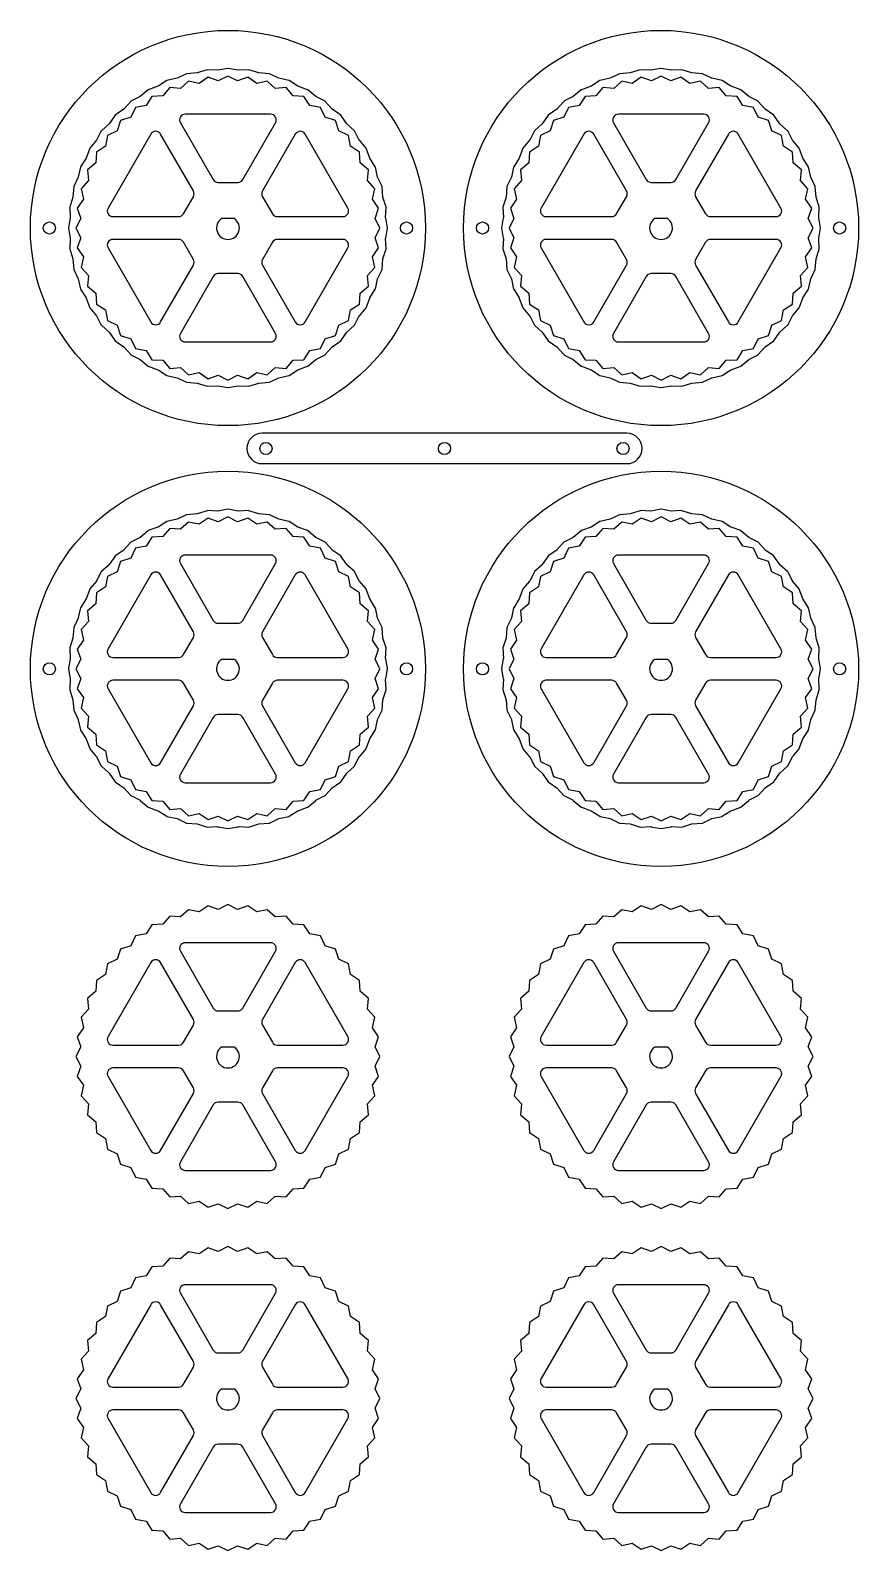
# Model space of a CAD drawing. Header units: millimetres. Extents: x 0 to 218, y 0 to 400.
import ezdxf

# ---------------------------------------------------------------- set-up
doc = ezdxf.new("R2010")
doc.units = ezdxf.units.MM

msp = doc.modelspace()

# ---------------------------------------------------------------- linework, layer by layer
at = {"layer": 'CUT'}
for points in [[(94, 347.97, 0.089162), (94, 348.03), (93.52, 350.7, -0.056262), (93.51, 350.74), (93.64, 353.46, 0.089162), (93.63, 353.51), (92.81, 356.1, -0.056262), (92.8, 356.13), (92.57, 358.84, 0.089162), (92.56, 358.9), (91.4, 361.36, -0.056262), (91.39, 361.39), (90.81, 364.05, 0.089162), (90.79, 364.1), (89.32, 366.39, -0.056262), (89.31, 366.42), (88.38, 368.98, 0.089162), (88.36, 369.02), (86.6, 371.1, -0.056262), (86.58, 371.13), (85.34, 373.55, 0.089162), (85.3, 373.59), (83.29, 375.42, -0.056262), (83.27, 375.44), (81.72, 377.68, 0.089162), (81.68, 377.72), (79.44, 379.27, -0.056262), (79.42, 379.29), (77.59, 381.3, 0.089162), (77.55, 381.34), (75.13, 382.58, -0.056262), (75.1, 382.6), (73.02, 384.36, 0.089162), (72.98, 384.38), (70.42, 385.31, -0.056262), (70.39, 385.32), (68.1, 386.79, 0.089162), (68.05, 386.81), (65.39, 387.39, -0.056262), (65.36, 387.4), (62.9, 388.56, 0.089162), (62.84, 388.57), (60.13, 388.8, -0.056262), (60.1, 388.81), (57.51, 389.63, 0.089162), (57.46, 389.64), (54.74, 389.51, -0.056262), (54.7, 389.52), (52.03, 390, 0.089162), (51.97, 390), (49.3, 389.52, -0.056262), (49.26, 389.51), (46.54, 389.64, 0.089162), (46.49, 389.63), (43.9, 388.81, -0.056262), (43.87, 388.8), (41.16, 388.57, 0.089162), (41.1, 388.56), (38.64, 387.4, -0.056262), (38.61, 387.39), (35.95, 386.81, 0.089162), (35.9, 386.79), (33.61, 385.32, -0.056262), (33.58, 385.31), (31.02, 384.38, 0.089162), (30.98, 384.36), (28.9, 382.6, -0.056262), (28.87, 382.58), (26.45, 381.34, 0.089162), (26.41, 381.3), (24.58, 379.29, -0.056262), (24.56, 379.27), (22.32, 377.72, 0.089162), (22.28, 377.68), (20.73, 375.44, -0.056262), (20.71, 375.42), (18.7, 373.59, 0.089162), (18.66, 373.55), (17.42, 371.13, -0.056262), (17.4, 371.1), (15.64, 369.02, 0.089162), (15.62, 368.98), (14.69, 366.42, -0.056262), (14.68, 366.39), (13.21, 364.1, 0.089162), (13.19, 364.05), (12.61, 361.39, -0.056262), (12.6, 361.36), (11.44, 358.9, 0.089162), (11.43, 358.84), (11.2, 356.13, -0.056262), (11.19, 356.1), (10.37, 353.51, 0.089162), (10.36, 353.46), (10.49, 350.74, -0.056262), (10.48, 350.7), (10, 348.03, 0.089162), (10, 347.97), (10.48, 345.3, -0.056262), (10.49, 345.26), (10.36, 342.54, 0.089162), (10.37, 342.49), (11.19, 339.9, -0.056262), (11.2, 339.87), (11.43, 337.16, 0.089162), (11.44, 337.1), (12.6, 334.64, -0.056262), (12.61, 334.61), (13.19, 331.95, 0.089162), (13.21, 331.9), (14.68, 329.61, -0.056262), (14.69, 329.58), (15.62, 327.02, 0.089162), (15.64, 326.98), (17.4, 324.9, -0.056262), (17.42, 324.87), (18.66, 322.45, 0.089162), (18.7, 322.41), (20.71, 320.58, -0.056262), (20.73, 320.56), (22.28, 318.32, 0.089162), (22.32, 318.28), (24.56, 316.73, -0.056262), (24.58, 316.71), (26.41, 314.7, 0.089162), (26.45, 314.66), (28.87, 313.42, -0.056262), (28.9, 313.4), (30.98, 311.64, 0.089162), (31.02, 311.62), (33.58, 310.69, -0.056262), (33.61, 310.68), (35.9, 309.21, 0.089162), (35.95, 309.19), (38.61, 308.61, -0.056262), (38.64, 308.6), (41.1, 307.44, 0.089162), (41.16, 307.43), (43.87, 307.2, -0.056262), (43.9, 307.19), (46.49, 306.37, 0.089162), (46.54, 306.36), (49.26, 306.49, -0.056262), (49.3, 306.48), (51.97, 306, 0.089162), (52.03, 306), (54.7, 306.48, -0.056262), (54.74, 306.49), (57.46, 306.36, 0.089162), (57.51, 306.37), (60.1, 307.19, -0.056262), (60.13, 307.2), (62.84, 307.43, 0.089162), (62.9, 307.44), (65.36, 308.6, -0.056262), (65.39, 308.61), (68.05, 309.19, 0.089162), (68.1, 309.21), (70.39, 310.68, -0.056262), (70.42, 310.69), (72.98, 311.62, 0.089162), (73.02, 311.64), (75.1, 313.4, -0.056262), (75.13, 313.42), (77.55, 314.66, 0.089162), (77.59, 314.7), (79.42, 316.71, -0.056262), (79.44, 316.73), (81.68, 318.28, 0.089162), (81.72, 318.32), (83.27, 320.56, -0.056262), (83.29, 320.58), (85.3, 322.41, 0.089162), (85.34, 322.45), (86.58, 324.87, -0.056262), (86.6, 324.9), (88.36, 326.98, 0.089162), (88.38, 327.02), (89.31, 329.58, -0.056262), (89.32, 329.61), (90.79, 331.9, 0.089162), (90.81, 331.95), (91.39, 334.61, -0.056262), (91.4, 334.64), (92.56, 337.1, 0.089162), (92.57, 337.16), (92.8, 339.87, -0.056262), (92.81, 339.9), (93.63, 342.49, 0.089162), (93.64, 342.54), (93.51, 345.26, -0.056262), (93.52, 345.3)], [(208, 347.97, 0.089162), (208, 348.03), (207.52, 350.7, -0.056262), (207.51, 350.74), (207.64, 353.46, 0.089162), (207.63, 353.51), (206.81, 356.1, -0.056262), (206.8, 356.13), (206.57, 358.84, 0.089162), (206.56, 358.9), (205.4, 361.36, -0.056262), (205.39, 361.39), (204.81, 364.05, 0.089162), (204.79, 364.1), (203.32, 366.39, -0.056262), (203.31, 366.42), (202.38, 368.98, 0.089162), (202.36, 369.02), (200.6, 371.1, -0.056262), (200.58, 371.13), (199.34, 373.55, 0.089162), (199.3, 373.59), (197.29, 375.42, -0.056262), (197.27, 375.44), (195.72, 377.68, 0.089162), (195.68, 377.72), (193.44, 379.27, -0.056262), (193.42, 379.29), (191.59, 381.3, 0.089162), (191.55, 381.34), (189.13, 382.58, -0.056262), (189.1, 382.6), (187.02, 384.36, 0.089162), (186.98, 384.38), (184.42, 385.31, -0.056262), (184.39, 385.32), (182.1, 386.79, 0.089162), (182.05, 386.81), (179.39, 387.39, -0.056262), (179.36, 387.4), (176.9, 388.56, 0.089162), (176.84, 388.57), (174.13, 388.8, -0.056262), (174.1, 388.81), (171.51, 389.63, 0.089162), (171.46, 389.64), (168.74, 389.51, -0.056262), (168.7, 389.52), (166.03, 390, 0.089162), (165.97, 390), (163.3, 389.52, -0.056262), (163.26, 389.51), (160.54, 389.64, 0.089162), (160.49, 389.63), (157.9, 388.81, -0.056262), (157.87, 388.8), (155.16, 388.57, 0.089162), (155.1, 388.56), (152.64, 387.4, -0.056262), (152.61, 387.39), (149.95, 386.81, 0.089162), (149.9, 386.79), (147.61, 385.32, -0.056262), (147.58, 385.31), (145.02, 384.38, 0.089162), (144.98, 384.36), (142.9, 382.6, -0.056262), (142.87, 382.58), (140.45, 381.34, 0.089162), (140.41, 381.3), (138.58, 379.29, -0.056262), (138.56, 379.27), (136.32, 377.72, 0.089162), (136.28, 377.68), (134.73, 375.44, -0.056262), (134.71, 375.42), (132.7, 373.59, 0.089162), (132.66, 373.55), (131.42, 371.13, -0.056262), (131.4, 371.1), (129.64, 369.02, 0.089162), (129.62, 368.98), (128.69, 366.42, -0.056262), (128.68, 366.39), (127.21, 364.1, 0.089162), (127.19, 364.05), (126.61, 361.39, -0.056262), (126.6, 361.36), (125.44, 358.9, 0.089162), (125.43, 358.84), (125.2, 356.13, -0.056262), (125.19, 356.1), (124.37, 353.51, 0.089162), (124.36, 353.46), (124.49, 350.74, -0.056262), (124.48, 350.7), (124, 348.03, 0.089162), (124, 347.97), (124.48, 345.3, -0.056262), (124.49, 345.26), (124.36, 342.54, 0.089162), (124.37, 342.49), (125.19, 339.9, -0.056262), (125.2, 339.87), (125.43, 337.16, 0.089162), (125.44, 337.1), (126.6, 334.64, -0.056262), (126.61, 334.61), (127.19, 331.95, 0.089162), (127.21, 331.9), (128.68, 329.61, -0.056262), (128.69, 329.58), (129.62, 327.02, 0.089162), (129.64, 326.98), (131.4, 324.9, -0.056262), (131.42, 324.87), (132.66, 322.45, 0.089162), (132.7, 322.41), (134.71, 320.58, -0.056262), (134.73, 320.56), (136.28, 318.32, 0.089162), (136.32, 318.28), (138.56, 316.73, -0.056262), (138.58, 316.71), (140.41, 314.7, 0.089162), (140.45, 314.66), (142.87, 313.42, -0.056262), (142.9, 313.4), (144.98, 311.64, 0.089162), (145.02, 311.62), (147.58, 310.69, -0.056262), (147.61, 310.68), (149.9, 309.21, 0.089162), (149.95, 309.19), (152.61, 308.61, -0.056262), (152.64, 308.6), (155.1, 307.44, 0.089162), (155.16, 307.43), (157.87, 307.2, -0.056262), (157.9, 307.19), (160.49, 306.37, 0.089162), (160.54, 306.36), (163.26, 306.49, -0.056262), (163.3, 306.48), (165.97, 306, 0.089162), (166.03, 306), (168.7, 306.48, -0.056262), (168.74, 306.49), (171.46, 306.36, 0.089162), (171.51, 306.37), (174.1, 307.19, -0.056262), (174.13, 307.2), (176.84, 307.43, 0.089162), (176.9, 307.44), (179.36, 308.6, -0.056262), (179.39, 308.61), (182.05, 309.19, 0.089162), (182.1, 309.21), (184.39, 310.68, -0.056262), (184.42, 310.69), (186.98, 311.62, 0.089162), (187.02, 311.64), (189.1, 313.4, -0.056262), (189.13, 313.42), (191.55, 314.66, 0.089162), (191.59, 314.7), (193.42, 316.71, -0.056262), (193.44, 316.73), (195.68, 318.28, 0.089162), (195.72, 318.32), (197.27, 320.56, -0.056262), (197.29, 320.58), (199.3, 322.41, 0.089162), (199.34, 322.45), (200.58, 324.87, -0.056262), (200.6, 324.9), (202.36, 326.98, 0.089162), (202.38, 327.02), (203.31, 329.58, -0.056262), (203.32, 329.61), (204.79, 331.9, 0.089162), (204.81, 331.95), (205.39, 334.61, -0.056262), (205.4, 334.64), (206.56, 337.1, 0.089162), (206.57, 337.16), (206.8, 339.87, -0.056262), (206.81, 339.9), (207.63, 342.49, 0.089162), (207.64, 342.54), (207.51, 345.26, -0.056262), (207.52, 345.3)], [(54.6, 360, 0.267949), (55.9, 360.75), (64.53, 375.71, 0.57735), (63.24, 377.96), (40.76, 377.96, 0.57735), (39.47, 375.71), (48.1, 360.75, 0.267949), (49.4, 360)], [(168.6, 360, 0.267949), (169.9, 360.75), (178.53, 375.71, 0.57735), (177.24, 377.96), (154.76, 377.96, 0.57735), (153.47, 375.71), (162.1, 360.75, 0.267949), (163.4, 360)], [(42.91, 356.25, 0.267949), (42.91, 357.75), (34.27, 372.71, 0.57735), (31.67, 372.71), (20.44, 353.25, 0.57735), (21.73, 351), (39.01, 351, 0.267949), (40.31, 351.75)], [(63.69, 351.75, 0.267949), (64.99, 351), (82.27, 351, 0.57735), (83.56, 353.25), (72.33, 372.71, 0.57735), (69.73, 372.71), (61.09, 357.75, 0.267949), (61.09, 356.25)], [(156.91, 356.25, 0.267949), (156.91, 357.75), (148.27, 372.71, 0.57735), (145.67, 372.71), (134.44, 353.25, 0.57735), (135.73, 351), (153.01, 351, 0.267949), (154.31, 351.75)], [(177.69, 351.75, 0.267949), (178.99, 351), (196.27, 351, 0.57735), (197.56, 353.25), (186.33, 372.71, 0.57735), (183.73, 372.71), (175.09, 357.75, 0.267949), (175.09, 356.25)], [(50.34, 350.5, 3.316625), (53.66, 350.5)], [(164.34, 350.5, 3.316625), (167.66, 350.5)], [(40.31, 344.25, 0.267949), (39.01, 345), (21.73, 345, 0.57735), (20.44, 342.75), (31.67, 323.29, 0.57735), (34.27, 323.29), (42.91, 338.25, 0.267949), (42.91, 339.75)], [(61.09, 339.75, 0.267949), (61.09, 338.25), (69.73, 323.29, 0.57735), (72.33, 323.29), (83.56, 342.75, 0.57735), (82.27, 345), (64.99, 345, 0.267949), (63.69, 344.25)], [(154.31, 344.25, 0.267949), (153.01, 345), (135.73, 345, 0.57735), (134.44, 342.75), (145.67, 323.29, 0.57735), (148.27, 323.29), (156.91, 338.25, 0.267949), (156.91, 339.75)], [(175.09, 339.75, 0.267949), (175.09, 338.25), (183.73, 323.29, 0.57735), (186.33, 323.29), (197.56, 342.75, 0.57735), (196.27, 345), (178.99, 345, 0.267949), (177.69, 344.25)], [(49.4, 336, 0.267949), (48.1, 335.25), (39.47, 320.29, 0.57735), (40.76, 318.04), (63.24, 318.04, 0.57735), (64.53, 320.29), (55.9, 335.25, 0.267949), (54.6, 336)], [(163.4, 336, 0.267949), (162.1, 335.25), (153.47, 320.29, 0.57735), (154.76, 318.04), (177.24, 318.04, 0.57735), (178.53, 320.29), (169.9, 335.25, 0.267949), (168.6, 336)], [(61, 286), (157, 286, 1), (157, 294), (61, 294, 1)], [(94, 231.97, 0.089162), (94, 232.03), (93.52, 234.7, -0.056262), (93.51, 234.74), (93.64, 237.46, 0.089162), (93.63, 237.51), (92.81, 240.1, -0.056262), (92.8, 240.13), (92.57, 242.84, 0.089162), (92.56, 242.9), (91.4, 245.36, -0.056262), (91.39, 245.39), (90.81, 248.05, 0.089162), (90.79, 248.1), (89.32, 250.39, -0.056262), (89.31, 250.42), (88.38, 252.98, 0.089162), (88.36, 253.02), (86.6, 255.1, -0.056262), (86.58, 255.13), (85.34, 257.55, 0.089162), (85.3, 257.59), (83.29, 259.42, -0.056262), (83.27, 259.44), (81.72, 261.68, 0.089162), (81.68, 261.72), (79.44, 263.27, -0.056262), (79.42, 263.29), (77.59, 265.3, 0.089162), (77.55, 265.34), (75.13, 266.58, -0.056262), (75.1, 266.6), (73.02, 268.36, 0.089162), (72.98, 268.38), (70.42, 269.31, -0.056262), (70.39, 269.32), (68.1, 270.79, 0.089162), (68.05, 270.81), (65.39, 271.39, -0.056262), (65.36, 271.4), (62.9, 272.56, 0.089162), (62.84, 272.57), (60.13, 272.8, -0.056262), (60.1, 272.81), (57.51, 273.63, 0.089162), (57.46, 273.64), (54.74, 273.51, -0.056262), (54.7, 273.52), (52.03, 274, 0.089162), (51.97, 274), (49.3, 273.52, -0.056262), (49.26, 273.51), (46.54, 273.64, 0.089162), (46.49, 273.63), (43.9, 272.81, -0.056262), (43.87, 272.8), (41.16, 272.57, 0.089162), (41.1, 272.56), (38.64, 271.4, -0.056262), (38.61, 271.39), (35.95, 270.81, 0.089162), (35.9, 270.79), (33.61, 269.32, -0.056262), (33.58, 269.31), (31.02, 268.38, 0.089162), (30.98, 268.36), (28.9, 266.6, -0.056262), (28.87, 266.58), (26.45, 265.34, 0.089162), (26.41, 265.3), (24.58, 263.29, -0.056262), (24.56, 263.27), (22.32, 261.72, 0.089162), (22.28, 261.68), (20.73, 259.44, -0.056262), (20.71, 259.42), (18.7, 257.59, 0.089162), (18.66, 257.55), (17.42, 255.13, -0.056262), (17.4, 255.1), (15.64, 253.02, 0.089162), (15.62, 252.98), (14.69, 250.42, -0.056262), (14.68, 250.39), (13.21, 248.1, 0.089162), (13.19, 248.05), (12.61, 245.39, -0.056262), (12.6, 245.36), (11.44, 242.9, 0.089162), (11.43, 242.84), (11.2, 240.13, -0.056262), (11.19, 240.1), (10.37, 237.51, 0.089162), (10.36, 237.46), (10.49, 234.74, -0.056262), (10.48, 234.7), (10, 232.03, 0.089162), (10, 231.97), (10.48, 229.3, -0.056262), (10.49, 229.26), (10.36, 226.54, 0.089162), (10.37, 226.49), (11.19, 223.9, -0.056262), (11.2, 223.87), (11.43, 221.16, 0.089162), (11.44, 221.1), (12.6, 218.64, -0.056262), (12.61, 218.61), (13.19, 215.95, 0.089162), (13.21, 215.9), (14.68, 213.61, -0.056262), (14.69, 213.58), (15.62, 211.02, 0.089162), (15.64, 210.98), (17.4, 208.9, -0.056262), (17.42, 208.87), (18.66, 206.45, 0.089162), (18.7, 206.41), (20.71, 204.58, -0.056262), (20.73, 204.56), (22.28, 202.32, 0.089162), (22.32, 202.28), (24.56, 200.73, -0.056262), (24.58, 200.71), (26.41, 198.7, 0.089162), (26.45, 198.66), (28.87, 197.42, -0.056262), (28.9, 197.4), (30.98, 195.64, 0.089162), (31.02, 195.62), (33.58, 194.69, -0.056262), (33.61, 194.68), (35.9, 193.21, 0.089162), (35.95, 193.19), (38.61, 192.61, -0.056262), (38.64, 192.6), (41.1, 191.44, 0.089162), (41.16, 191.43), (43.87, 191.2, -0.056262), (43.9, 191.19), (46.49, 190.37, 0.089162), (46.54, 190.36), (49.26, 190.49, -0.056262), (49.3, 190.48), (51.97, 190, 0.089162), (52.03, 190), (54.7, 190.48, -0.056262), (54.74, 190.49), (57.46, 190.36, 0.089162), (57.51, 190.37), (60.1, 191.19, -0.056262), (60.13, 191.2), (62.84, 191.43, 0.089162), (62.9, 191.44), (65.36, 192.6, -0.056262), (65.39, 192.61), (68.05, 193.19, 0.089162), (68.1, 193.21), (70.39, 194.68, -0.056262), (70.42, 194.69), (72.98, 195.62, 0.089162), (73.02, 195.64), (75.1, 197.4, -0.056262), (75.13, 197.42), (77.55, 198.66, 0.089162), (77.59, 198.7), (79.42, 200.71, -0.056262), (79.44, 200.73), (81.68, 202.28, 0.089162), (81.72, 202.32), (83.27, 204.56, -0.056262), (83.29, 204.58), (85.3, 206.41, 0.089162), (85.34, 206.45), (86.58, 208.87, -0.056262), (86.6, 208.9), (88.36, 210.98, 0.089162), (88.38, 211.02), (89.31, 213.58, -0.056262), (89.32, 213.61), (90.79, 215.9, 0.089162), (90.81, 215.95), (91.39, 218.61, -0.056262), (91.4, 218.64), (92.56, 221.1, 0.089162), (92.57, 221.16), (92.8, 223.87, -0.056262), (92.81, 223.9), (93.63, 226.49, 0.089162), (93.64, 226.54), (93.51, 229.26, -0.056262), (93.52, 229.3)], [(208, 231.97, 0.089162), (208, 232.03), (207.52, 234.7, -0.056262), (207.51, 234.74), (207.64, 237.46, 0.089162), (207.63, 237.51), (206.81, 240.1, -0.056262), (206.8, 240.13), (206.57, 242.84, 0.089162), (206.56, 242.9), (205.4, 245.36, -0.056262), (205.39, 245.39), (204.81, 248.05, 0.089162), (204.79, 248.1), (203.32, 250.39, -0.056262), (203.31, 250.42), (202.38, 252.98, 0.089162), (202.36, 253.02), (200.6, 255.1, -0.056262), (200.58, 255.13), (199.34, 257.55, 0.089162), (199.3, 257.59), (197.29, 259.42, -0.056262), (197.27, 259.44), (195.72, 261.68, 0.089162), (195.68, 261.72), (193.44, 263.27, -0.056262), (193.42, 263.29), (191.59, 265.3, 0.089162), (191.55, 265.34), (189.13, 266.58, -0.056262), (189.1, 266.6), (187.02, 268.36, 0.089162), (186.98, 268.38), (184.42, 269.31, -0.056262), (184.39, 269.32), (182.1, 270.79, 0.089162), (182.05, 270.81), (179.39, 271.39, -0.056262), (179.36, 271.4), (176.9, 272.56, 0.089162), (176.84, 272.57), (174.13, 272.8, -0.056262), (174.1, 272.81), (171.51, 273.63, 0.089162), (171.46, 273.64), (168.74, 273.51, -0.056262), (168.7, 273.52), (166.03, 274, 0.089162), (165.97, 274), (163.3, 273.52, -0.056262), (163.26, 273.51), (160.54, 273.64, 0.089162), (160.49, 273.63), (157.9, 272.81, -0.056262), (157.87, 272.8), (155.16, 272.57, 0.089162), (155.1, 272.56), (152.64, 271.4, -0.056262), (152.61, 271.39), (149.95, 270.81, 0.089162), (149.9, 270.79), (147.61, 269.32, -0.056262), (147.58, 269.31), (145.02, 268.38, 0.089162), (144.98, 268.36), (142.9, 266.6, -0.056262), (142.87, 266.58), (140.45, 265.34, 0.089162), (140.41, 265.3), (138.58, 263.29, -0.056262), (138.56, 263.27), (136.32, 261.72, 0.089162), (136.28, 261.68), (134.73, 259.44, -0.056262), (134.71, 259.42), (132.7, 257.59, 0.089162), (132.66, 257.55), (131.42, 255.13, -0.056262), (131.4, 255.1), (129.64, 253.02, 0.089162), (129.62, 252.98), (128.69, 250.42, -0.056262), (128.68, 250.39), (127.21, 248.1, 0.089162), (127.19, 248.05), (126.61, 245.39, -0.056262), (126.6, 245.36), (125.44, 242.9, 0.089162), (125.43, 242.84), (125.2, 240.13, -0.056262), (125.19, 240.1), (124.37, 237.51, 0.089162), (124.36, 237.46), (124.49, 234.74, -0.056262), (124.48, 234.7), (124, 232.03, 0.089162), (124, 231.97), (124.48, 229.3, -0.056262), (124.49, 229.26), (124.36, 226.54, 0.089162), (124.37, 226.49), (125.19, 223.9, -0.056262), (125.2, 223.87), (125.43, 221.16, 0.089162), (125.44, 221.1), (126.6, 218.64, -0.056262), (126.61, 218.61), (127.19, 215.95, 0.089162), (127.21, 215.9), (128.68, 213.61, -0.056262), (128.69, 213.58), (129.62, 211.02, 0.089162), (129.64, 210.98), (131.4, 208.9, -0.056262), (131.42, 208.87), (132.66, 206.45, 0.089162), (132.7, 206.41), (134.71, 204.58, -0.056262), (134.73, 204.56), (136.28, 202.32, 0.089162), (136.32, 202.28), (138.56, 200.73, -0.056262), (138.58, 200.71), (140.41, 198.7, 0.089162), (140.45, 198.66), (142.87, 197.42, -0.056262), (142.9, 197.4), (144.98, 195.64, 0.089162), (145.02, 195.62), (147.58, 194.69, -0.056262), (147.61, 194.68), (149.9, 193.21, 0.089162), (149.95, 193.19), (152.61, 192.61, -0.056262), (152.64, 192.6), (155.1, 191.44, 0.089162), (155.16, 191.43), (157.87, 191.2, -0.056262), (157.9, 191.19), (160.49, 190.37, 0.089162), (160.54, 190.36), (163.26, 190.49, -0.056262), (163.3, 190.48), (165.97, 190, 0.089162), (166.03, 190), (168.7, 190.48, -0.056262), (168.74, 190.49), (171.46, 190.36, 0.089162), (171.51, 190.37), (174.1, 191.19, -0.056262), (174.13, 191.2), (176.84, 191.43, 0.089162), (176.9, 191.44), (179.36, 192.6, -0.056262), (179.39, 192.61), (182.05, 193.19, 0.089162), (182.1, 193.21), (184.39, 194.68, -0.056262), (184.42, 194.69), (186.98, 195.62, 0.089162), (187.02, 195.64), (189.1, 197.4, -0.056262), (189.13, 197.42), (191.55, 198.66, 0.089162), (191.59, 198.7), (193.42, 200.71, -0.056262), (193.44, 200.73), (195.68, 202.28, 0.089162), (195.72, 202.32), (197.27, 204.56, -0.056262), (197.29, 204.58), (199.3, 206.41, 0.089162), (199.34, 206.45), (200.58, 208.87, -0.056262), (200.6, 208.9), (202.36, 210.98, 0.089162), (202.38, 211.02), (203.31, 213.58, -0.056262), (203.32, 213.61), (204.79, 215.9, 0.089162), (204.81, 215.95), (205.39, 218.61, -0.056262), (205.4, 218.64), (206.56, 221.1, 0.089162), (206.57, 221.16), (206.8, 223.87, -0.056262), (206.81, 223.9), (207.63, 226.49, 0.089162), (207.64, 226.54), (207.51, 229.26, -0.056262), (207.52, 229.3)], [(54.6, 244, 0.267949), (55.9, 244.75), (64.53, 259.71, 0.57735), (63.24, 261.96), (40.76, 261.96, 0.57735), (39.47, 259.71), (48.1, 244.75, 0.267949), (49.4, 244)], [(168.6, 244, 0.267949), (169.9, 244.75), (178.53, 259.71, 0.57735), (177.24, 261.96), (154.76, 261.96, 0.57735), (153.47, 259.71), (162.1, 244.75, 0.267949), (163.4, 244)], [(42.91, 240.25, 0.267949), (42.91, 241.75), (34.27, 256.71, 0.57735), (31.67, 256.71), (20.44, 237.25, 0.57735), (21.73, 235), (39.01, 235, 0.267949), (40.31, 235.75)], [(63.69, 235.75, 0.267949), (64.99, 235), (82.27, 235, 0.57735), (83.56, 237.25), (72.33, 256.71, 0.57735), (69.73, 256.71), (61.09, 241.75, 0.267949), (61.09, 240.25)], [(156.91, 240.25, 0.267949), (156.91, 241.75), (148.27, 256.71, 0.57735), (145.67, 256.71), (134.44, 237.25, 0.57735), (135.73, 235), (153.01, 235, 0.267949), (154.31, 235.75)], [(177.69, 235.75, 0.267949), (178.99, 235), (196.27, 235, 0.57735), (197.56, 237.25), (186.33, 256.71, 0.57735), (183.73, 256.71), (175.09, 241.75, 0.267949), (175.09, 240.25)], [(50.34, 234.5, 3.316625), (53.66, 234.5)], [(164.34, 234.5, 3.316625), (167.66, 234.5)], [(40.31, 228.25, 0.267949), (39.01, 229), (21.73, 229, 0.57735), (20.44, 226.75), (31.67, 207.29, 0.57735), (34.27, 207.29), (42.91, 222.25, 0.267949), (42.91, 223.75)], [(61.09, 223.75, 0.267949), (61.09, 222.25), (69.73, 207.29, 0.57735), (72.33, 207.29), (83.56, 226.75, 0.57735), (82.27, 229), (64.99, 229, 0.267949), (63.69, 228.25)], [(154.31, 228.25, 0.267949), (153.01, 229), (135.73, 229, 0.57735), (134.44, 226.75), (145.67, 207.29, 0.57735), (148.27, 207.29), (156.91, 222.25, 0.267949), (156.91, 223.75)], [(175.09, 223.75, 0.267949), (175.09, 222.25), (183.73, 207.29, 0.57735), (186.33, 207.29), (197.56, 226.75, 0.57735), (196.27, 229), (178.99, 229, 0.267949), (177.69, 228.25)], [(49.4, 220, 0.267949), (48.1, 219.25), (39.47, 204.29, 0.57735), (40.76, 202.04), (63.24, 202.04, 0.57735), (64.53, 204.29), (55.9, 219.25, 0.267949), (54.6, 220)], [(163.4, 220, 0.267949), (162.1, 219.25), (153.47, 204.29, 0.57735), (154.76, 202.04), (177.24, 202.04, 0.57735), (178.53, 204.29), (169.9, 219.25, 0.267949), (168.6, 220)], [(54.6, 142, 0.267949), (55.9, 142.75), (64.53, 157.71, 0.57735), (63.24, 159.96), (40.76, 159.96, 0.57735), (39.47, 157.71), (48.1, 142.75, 0.267949), (49.4, 142)], [(168.6, 142, 0.267949), (169.9, 142.75), (178.53, 157.71, 0.57735), (177.24, 159.96), (154.76, 159.96, 0.57735), (153.47, 157.71), (162.1, 142.75, 0.267949), (163.4, 142)], [(42.91, 138.25, 0.267949), (42.91, 139.75), (34.27, 154.71, 0.57735), (31.67, 154.71), (20.44, 135.25, 0.57735), (21.73, 133), (39.01, 133, 0.267949), (40.31, 133.75)], [(63.69, 133.75, 0.267949), (64.99, 133), (82.27, 133, 0.57735), (83.56, 135.25), (72.33, 154.71, 0.57735), (69.73, 154.71), (61.09, 139.75, 0.267949), (61.09, 138.25)], [(156.91, 138.25, 0.267949), (156.91, 139.75), (148.27, 154.71, 0.57735), (145.67, 154.71), (134.44, 135.25, 0.57735), (135.73, 133), (153.01, 133, 0.267949), (154.31, 133.75)], [(177.69, 133.75, 0.267949), (178.99, 133), (196.27, 133, 0.57735), (197.56, 135.25), (186.33, 154.71, 0.57735), (183.73, 154.71), (175.09, 139.75, 0.267949), (175.09, 138.25)], [(50.34, 132.5, 3.316625), (53.66, 132.5)], [(164.34, 132.5, 3.316625), (167.66, 132.5)], [(40.31, 126.25, 0.267949), (39.01, 127), (21.73, 127, 0.57735), (20.44, 124.75), (31.67, 105.29, 0.57735), (34.27, 105.29), (42.91, 120.25, 0.267949), (42.91, 121.75)], [(61.09, 121.75, 0.267949), (61.09, 120.25), (69.73, 105.29, 0.57735), (72.33, 105.29), (83.56, 124.75, 0.57735), (82.27, 127), (64.99, 127, 0.267949), (63.69, 126.25)], [(154.31, 126.25, 0.267949), (153.01, 127), (135.73, 127, 0.57735), (134.44, 124.75), (145.67, 105.29, 0.57735), (148.27, 105.29), (156.91, 120.25, 0.267949), (156.91, 121.75)], [(175.09, 121.75, 0.267949), (175.09, 120.25), (183.73, 105.29, 0.57735), (186.33, 105.29), (197.56, 124.75, 0.57735), (196.27, 127), (178.99, 127, 0.267949), (177.69, 126.25)], [(49.4, 118, 0.267949), (48.1, 117.25), (39.47, 102.29, 0.57735), (40.76, 100.04), (63.24, 100.04, 0.57735), (64.53, 102.29), (55.9, 117.25, 0.267949), (54.6, 118)], [(163.4, 118, 0.267949), (162.1, 117.25), (153.47, 102.29, 0.57735), (154.76, 100.04), (177.24, 100.04, 0.57735), (178.53, 102.29), (169.9, 117.25, 0.267949), (168.6, 118)], [(54.6, 52, 0.267949), (55.9, 52.75), (64.53, 67.71, 0.57735), (63.24, 69.96), (40.76, 69.96, 0.57735), (39.47, 67.71), (48.1, 52.75, 0.267949), (49.4, 52)], [(168.6, 52, 0.267949), (169.9, 52.75), (178.53, 67.71, 0.57735), (177.24, 69.96), (154.76, 69.96, 0.57735), (153.47, 67.71), (162.1, 52.75, 0.267949), (163.4, 52)], [(42.91, 48.25, 0.267949), (42.91, 49.75), (34.27, 64.71, 0.57735), (31.67, 64.71), (20.44, 45.25, 0.57735), (21.73, 43), (39.01, 43, 0.267949), (40.31, 43.75)], [(63.69, 43.75, 0.267949), (64.99, 43), (82.27, 43, 0.57735), (83.56, 45.25), (72.33, 64.71, 0.57735), (69.73, 64.71), (61.09, 49.75, 0.267949), (61.09, 48.25)], [(156.91, 48.25, 0.267949), (156.91, 49.75), (148.27, 64.71, 0.57735), (145.67, 64.71), (134.44, 45.25, 0.57735), (135.73, 43), (153.01, 43, 0.267949), (154.31, 43.75)], [(177.69, 43.75, 0.267949), (178.99, 43), (196.27, 43, 0.57735), (197.56, 45.25), (186.33, 64.71, 0.57735), (183.73, 64.71), (175.09, 49.75, 0.267949), (175.09, 48.25)], [(50.34, 42.5, 3.316625), (53.66, 42.5)], [(164.34, 42.5, 3.316625), (167.66, 42.5)], [(40.31, 36.25, 0.267949), (39.01, 37), (21.73, 37, 0.57735), (20.44, 34.75), (31.67, 15.29, 0.57735), (34.27, 15.29), (42.91, 30.25, 0.267949), (42.91, 31.75)], [(61.09, 31.75, 0.267949), (61.09, 30.25), (69.73, 15.29, 0.57735), (72.33, 15.29), (83.56, 34.75, 0.57735), (82.27, 37), (64.99, 37, 0.267949), (63.69, 36.25)], [(154.31, 36.25, 0.267949), (153.01, 37), (135.73, 37, 0.57735), (134.44, 34.75), (145.67, 15.29, 0.57735), (148.27, 15.29), (156.91, 30.25, 0.267949), (156.91, 31.75)], [(175.09, 31.75, 0.267949), (175.09, 30.25), (183.73, 15.29, 0.57735), (186.33, 15.29), (197.56, 34.75, 0.57735), (196.27, 37), (178.99, 37, 0.267949), (177.69, 36.25)], [(49.4, 28, 0.267949), (48.1, 27.25), (39.47, 12.29, 0.57735), (40.76, 10.04), (63.24, 10.04, 0.57735), (64.53, 12.29), (55.9, 27.25, 0.267949), (54.6, 28)], [(163.4, 28, 0.267949), (162.1, 27.25), (153.47, 12.29, 0.57735), (154.76, 10.04), (177.24, 10.04, 0.57735), (178.53, 12.29), (169.9, 27.25, 0.267949), (168.6, 28)]]:
    msp.add_lwpolyline(points, format="xyb", close=True, dxfattribs=at)
for points in [[(92, 348), (90.72, 350.54), (91.66, 353.22), (90.05, 355.57), (90.64, 358.35), (88.74, 360.47), (88.96, 363.31), (86.8, 365.16), (86.64, 368), (84.26, 369.56), (83.73, 372.35), (81.17, 373.58), (80.28, 376.28), (77.58, 377.17), (76.35, 379.73), (73.56, 380.26), (72, 382.64), (69.16, 382.8), (67.31, 384.96), (64.47, 384.74), (62.35, 386.64), (59.57, 386.05), (57.22, 387.66), (54.54, 386.72), (52, 388), (49.46, 386.72), (46.78, 387.66), (44.43, 386.05), (41.65, 386.64), (39.53, 384.74), (36.69, 384.96), (34.84, 382.8), (32, 382.64), (30.44, 380.26), (27.65, 379.73), (26.42, 377.17), (23.72, 376.28), (22.83, 373.58), (20.27, 372.35), (19.74, 369.56), (17.36, 368), (17.2, 365.16), (15.04, 363.31), (15.26, 360.47), (13.36, 358.35), (13.95, 355.57), (12.34, 353.22), (13.28, 350.54), (12, 348), (13.28, 345.46), (12.34, 342.78), (13.95, 340.43), (13.36, 337.65), (15.26, 335.53), (15.04, 332.69), (17.2, 330.84), (17.36, 328), (19.74, 326.44), (20.27, 323.65), (22.83, 322.42), (23.72, 319.72), (26.42, 318.83), (27.65, 316.27), (30.44, 315.74), (32, 313.36), (34.84, 313.2), (36.69, 311.04), (39.53, 311.26), (41.65, 309.36), (44.43, 309.95), (46.78, 308.34), (49.46, 309.28), (52, 308), (54.54, 309.28), (57.22, 308.34), (59.57, 309.95), (62.35, 309.36), (64.47, 311.26), (67.31, 311.04), (69.16, 313.2), (72, 313.36), (73.56, 315.74), (76.35, 316.27), (77.58, 318.83), (80.28, 319.72), (81.17, 322.42), (83.73, 323.65), (84.26, 326.44), (86.64, 328), (86.8, 330.84), (88.96, 332.69), (88.74, 335.53), (90.64, 337.65), (90.05, 340.43), (91.66, 342.78), (90.72, 345.46)], [(206, 348), (204.72, 350.54), (205.66, 353.22), (204.05, 355.57), (204.64, 358.35), (202.74, 360.47), (202.96, 363.31), (200.8, 365.16), (200.64, 368), (198.26, 369.56), (197.73, 372.35), (195.17, 373.58), (194.28, 376.28), (191.58, 377.17), (190.35, 379.73), (187.56, 380.26), (186, 382.64), (183.16, 382.8), (181.31, 384.96), (178.47, 384.74), (176.35, 386.64), (173.57, 386.05), (171.22, 387.66), (168.54, 386.72), (166, 388), (163.46, 386.72), (160.78, 387.66), (158.43, 386.05), (155.65, 386.64), (153.53, 384.74), (150.69, 384.96), (148.84, 382.8), (146, 382.64), (144.44, 380.26), (141.65, 379.73), (140.42, 377.17), (137.72, 376.28), (136.83, 373.58), (134.27, 372.35), (133.74, 369.56), (131.36, 368), (131.2, 365.16), (129.04, 363.31), (129.26, 360.47), (127.36, 358.35), (127.95, 355.57), (126.34, 353.22), (127.28, 350.54), (126, 348), (127.28, 345.46), (126.34, 342.78), (127.95, 340.43), (127.36, 337.65), (129.26, 335.53), (129.04, 332.69), (131.2, 330.84), (131.36, 328), (133.74, 326.44), (134.27, 323.65), (136.83, 322.42), (137.72, 319.72), (140.42, 318.83), (141.65, 316.27), (144.44, 315.74), (146, 313.36), (148.84, 313.2), (150.69, 311.04), (153.53, 311.26), (155.65, 309.36), (158.43, 309.95), (160.78, 308.34), (163.46, 309.28), (166, 308), (168.54, 309.28), (171.22, 308.34), (173.57, 309.95), (176.35, 309.36), (178.47, 311.26), (181.31, 311.04), (183.16, 313.2), (186, 313.36), (187.56, 315.74), (190.35, 316.27), (191.58, 318.83), (194.28, 319.72), (195.17, 322.42), (197.73, 323.65), (198.26, 326.44), (200.64, 328), (200.8, 330.84), (202.96, 332.69), (202.74, 335.53), (204.64, 337.65), (204.05, 340.43), (205.66, 342.78), (204.72, 345.46)], [(92, 232), (90.72, 234.54), (91.66, 237.22), (90.05, 239.57), (90.64, 242.35), (88.74, 244.47), (88.96, 247.31), (86.8, 249.16), (86.64, 252), (84.26, 253.56), (83.73, 256.35), (81.17, 257.58), (80.28, 260.28), (77.58, 261.17), (76.35, 263.73), (73.56, 264.26), (72, 266.64), (69.16, 266.8), (67.31, 268.96), (64.47, 268.74), (62.35, 270.64), (59.57, 270.05), (57.22, 271.66), (54.54, 270.72), (52, 272), (49.46, 270.72), (46.78, 271.66), (44.43, 270.05), (41.65, 270.64), (39.53, 268.74), (36.69, 268.96), (34.84, 266.8), (32, 266.64), (30.44, 264.26), (27.65, 263.73), (26.42, 261.17), (23.72, 260.28), (22.83, 257.58), (20.27, 256.35), (19.74, 253.56), (17.36, 252), (17.2, 249.16), (15.04, 247.31), (15.26, 244.47), (13.36, 242.35), (13.95, 239.57), (12.34, 237.22), (13.28, 234.54), (12, 232), (13.28, 229.46), (12.34, 226.78), (13.95, 224.43), (13.36, 221.65), (15.26, 219.53), (15.04, 216.69), (17.2, 214.84), (17.36, 212), (19.74, 210.44), (20.27, 207.65), (22.83, 206.42), (23.72, 203.72), (26.42, 202.83), (27.65, 200.27), (30.44, 199.74), (32, 197.36), (34.84, 197.2), (36.69, 195.04), (39.53, 195.26), (41.65, 193.36), (44.43, 193.95), (46.78, 192.34), (49.46, 193.28), (52, 192), (54.54, 193.28), (57.22, 192.34), (59.57, 193.95), (62.35, 193.36), (64.47, 195.26), (67.31, 195.04), (69.16, 197.2), (72, 197.36), (73.56, 199.74), (76.35, 200.27), (77.58, 202.83), (80.28, 203.72), (81.17, 206.42), (83.73, 207.65), (84.26, 210.44), (86.64, 212), (86.8, 214.84), (88.96, 216.69), (88.74, 219.53), (90.64, 221.65), (90.05, 224.43), (91.66, 226.78), (90.72, 229.46)], [(206, 232), (204.72, 234.54), (205.66, 237.22), (204.05, 239.57), (204.64, 242.35), (202.74, 244.47), (202.96, 247.31), (200.8, 249.16), (200.64, 252), (198.26, 253.56), (197.73, 256.35), (195.17, 257.58), (194.28, 260.28), (191.58, 261.17), (190.35, 263.73), (187.56, 264.26), (186, 266.64), (183.16, 266.8), (181.31, 268.96), (178.47, 268.74), (176.35, 270.64), (173.57, 270.05), (171.22, 271.66), (168.54, 270.72), (166, 272), (163.46, 270.72), (160.78, 271.66), (158.43, 270.05), (155.65, 270.64), (153.53, 268.74), (150.69, 268.96), (148.84, 266.8), (146, 266.64), (144.44, 264.26), (141.65, 263.73), (140.42, 261.17), (137.72, 260.28), (136.83, 257.58), (134.27, 256.35), (133.74, 253.56), (131.36, 252), (131.2, 249.16), (129.04, 247.31), (129.26, 244.47), (127.36, 242.35), (127.95, 239.57), (126.34, 237.22), (127.28, 234.54), (126, 232), (127.28, 229.46), (126.34, 226.78), (127.95, 224.43), (127.36, 221.65), (129.26, 219.53), (129.04, 216.69), (131.2, 214.84), (131.36, 212), (133.74, 210.44), (134.27, 207.65), (136.83, 206.42), (137.72, 203.72), (140.42, 202.83), (141.65, 200.27), (144.44, 199.74), (146, 197.36), (148.84, 197.2), (150.69, 195.04), (153.53, 195.26), (155.65, 193.36), (158.43, 193.95), (160.78, 192.34), (163.46, 193.28), (166, 192), (168.54, 193.28), (171.22, 192.34), (173.57, 193.95), (176.35, 193.36), (178.47, 195.26), (181.31, 195.04), (183.16, 197.2), (186, 197.36), (187.56, 199.74), (190.35, 200.27), (191.58, 202.83), (194.28, 203.72), (195.17, 206.42), (197.73, 207.65), (198.26, 210.44), (200.64, 212), (200.8, 214.84), (202.96, 216.69), (202.74, 219.53), (204.64, 221.65), (204.05, 224.43), (205.66, 226.78), (204.72, 229.46)], [(92, 130), (90.72, 132.54), (91.66, 135.22), (90.05, 137.57), (90.64, 140.35), (88.74, 142.47), (88.96, 145.31), (86.8, 147.16), (86.64, 150), (84.26, 151.56), (83.73, 154.35), (81.17, 155.58), (80.28, 158.28), (77.58, 159.17), (76.35, 161.73), (73.56, 162.26), (72, 164.64), (69.16, 164.8), (67.31, 166.96), (64.47, 166.74), (62.35, 168.64), (59.57, 168.05), (57.22, 169.66), (54.54, 168.72), (52, 170), (49.46, 168.72), (46.78, 169.66), (44.43, 168.05), (41.65, 168.64), (39.53, 166.74), (36.69, 166.96), (34.84, 164.8), (32, 164.64), (30.44, 162.26), (27.65, 161.73), (26.42, 159.17), (23.72, 158.28), (22.83, 155.58), (20.27, 154.35), (19.74, 151.56), (17.36, 150), (17.2, 147.16), (15.04, 145.31), (15.26, 142.47), (13.36, 140.35), (13.95, 137.57), (12.34, 135.22), (13.28, 132.54), (12, 130), (13.28, 127.46), (12.34, 124.78), (13.95, 122.43), (13.36, 119.65), (15.26, 117.53), (15.04, 114.69), (17.2, 112.84), (17.36, 110), (19.74, 108.44), (20.27, 105.65), (22.83, 104.42), (23.72, 101.72), (26.42, 100.83), (27.65, 98.27), (30.44, 97.74), (32, 95.36), (34.84, 95.2), (36.69, 93.04), (39.53, 93.26), (41.65, 91.36), (44.43, 91.95), (46.78, 90.34), (49.46, 91.28), (52, 90), (54.54, 91.28), (57.22, 90.34), (59.57, 91.95), (62.35, 91.36), (64.47, 93.26), (67.31, 93.04), (69.16, 95.2), (72, 95.36), (73.56, 97.74), (76.35, 98.27), (77.58, 100.83), (80.28, 101.72), (81.17, 104.42), (83.73, 105.65), (84.26, 108.44), (86.64, 110), (86.8, 112.84), (88.96, 114.69), (88.74, 117.53), (90.64, 119.65), (90.05, 122.43), (91.66, 124.78), (90.72, 127.46)], [(206, 130), (204.72, 132.54), (205.66, 135.22), (204.05, 137.57), (204.64, 140.35), (202.74, 142.47), (202.96, 145.31), (200.8, 147.16), (200.64, 150), (198.26, 151.56), (197.73, 154.35), (195.17, 155.58), (194.28, 158.28), (191.58, 159.17), (190.35, 161.73), (187.56, 162.26), (186, 164.64), (183.16, 164.8), (181.31, 166.96), (178.47, 166.74), (176.35, 168.64), (173.57, 168.05), (171.22, 169.66), (168.54, 168.72), (166, 170), (163.46, 168.72), (160.78, 169.66), (158.43, 168.05), (155.65, 168.64), (153.53, 166.74), (150.69, 166.96), (148.84, 164.8), (146, 164.64), (144.44, 162.26), (141.65, 161.73), (140.42, 159.17), (137.72, 158.28), (136.83, 155.58), (134.27, 154.35), (133.74, 151.56), (131.36, 150), (131.2, 147.16), (129.04, 145.31), (129.26, 142.47), (127.36, 140.35), (127.95, 137.57), (126.34, 135.22), (127.28, 132.54), (126, 130), (127.28, 127.46), (126.34, 124.78), (127.95, 122.43), (127.36, 119.65), (129.26, 117.53), (129.04, 114.69), (131.2, 112.84), (131.36, 110), (133.74, 108.44), (134.27, 105.65), (136.83, 104.42), (137.72, 101.72), (140.42, 100.83), (141.65, 98.27), (144.44, 97.74), (146, 95.36), (148.84, 95.2), (150.69, 93.04), (153.53, 93.26), (155.65, 91.36), (158.43, 91.95), (160.78, 90.34), (163.46, 91.28), (166, 90), (168.54, 91.28), (171.22, 90.34), (173.57, 91.95), (176.35, 91.36), (178.47, 93.26), (181.31, 93.04), (183.16, 95.2), (186, 95.36), (187.56, 97.74), (190.35, 98.27), (191.58, 100.83), (194.28, 101.72), (195.17, 104.42), (197.73, 105.65), (198.26, 108.44), (200.64, 110), (200.8, 112.84), (202.96, 114.69), (202.74, 117.53), (204.64, 119.65), (204.05, 122.43), (205.66, 124.78), (204.72, 127.46)], [(92, 40), (90.72, 42.54), (91.66, 45.22), (90.05, 47.57), (90.64, 50.35), (88.74, 52.47), (88.96, 55.31), (86.8, 57.16), (86.64, 60), (84.26, 61.56), (83.73, 64.35), (81.17, 65.58), (80.28, 68.28), (77.58, 69.17), (76.35, 71.73), (73.56, 72.26), (72, 74.64), (69.16, 74.8), (67.31, 76.96), (64.47, 76.74), (62.35, 78.64), (59.57, 78.05), (57.22, 79.66), (54.54, 78.72), (52, 80), (49.46, 78.72), (46.78, 79.66), (44.43, 78.05), (41.65, 78.64), (39.53, 76.74), (36.69, 76.96), (34.84, 74.8), (32, 74.64), (30.44, 72.26), (27.65, 71.73), (26.42, 69.17), (23.72, 68.28), (22.83, 65.58), (20.27, 64.35), (19.74, 61.56), (17.36, 60), (17.2, 57.16), (15.04, 55.31), (15.26, 52.47), (13.36, 50.35), (13.95, 47.57), (12.34, 45.22), (13.28, 42.54), (12, 40), (13.28, 37.46), (12.34, 34.78), (13.95, 32.43), (13.36, 29.65), (15.26, 27.53), (15.04, 24.69), (17.2, 22.84), (17.36, 20), (19.74, 18.44), (20.27, 15.65), (22.83, 14.42), (23.72, 11.72), (26.42, 10.83), (27.65, 8.27), (30.44, 7.74), (32, 5.36), (34.84, 5.2), (36.69, 3.04), (39.53, 3.26), (41.65, 1.36), (44.43, 1.95), (46.78, 0.34), (49.46, 1.28), (52, 0), (54.54, 1.28), (57.22, 0.34), (59.57, 1.95), (62.35, 1.36), (64.47, 3.26), (67.31, 3.04), (69.16, 5.2), (72, 5.36), (73.56, 7.74), (76.35, 8.27), (77.58, 10.83), (80.28, 11.72), (81.17, 14.42), (83.73, 15.65), (84.26, 18.44), (86.64, 20), (86.8, 22.84), (88.96, 24.69), (88.74, 27.53), (90.64, 29.65), (90.05, 32.43), (91.66, 34.78), (90.72, 37.46)], [(206, 40), (204.72, 42.54), (205.66, 45.22), (204.05, 47.57), (204.64, 50.35), (202.74, 52.47), (202.96, 55.31), (200.8, 57.16), (200.64, 60), (198.26, 61.56), (197.73, 64.35), (195.17, 65.58), (194.28, 68.28), (191.58, 69.17), (190.35, 71.73), (187.56, 72.26), (186, 74.64), (183.16, 74.8), (181.31, 76.96), (178.47, 76.74), (176.35, 78.64), (173.57, 78.05), (171.22, 79.66), (168.54, 78.72), (166, 80), (163.46, 78.72), (160.78, 79.66), (158.43, 78.05), (155.65, 78.64), (153.53, 76.74), (150.69, 76.96), (148.84, 74.8), (146, 74.64), (144.44, 72.26), (141.65, 71.73), (140.42, 69.17), (137.72, 68.28), (136.83, 65.58), (134.27, 64.35), (133.74, 61.56), (131.36, 60), (131.2, 57.16), (129.04, 55.31), (129.26, 52.47), (127.36, 50.35), (127.95, 47.57), (126.34, 45.22), (127.28, 42.54), (126, 40), (127.28, 37.46), (126.34, 34.78), (127.95, 32.43), (127.36, 29.65), (129.26, 27.53), (129.04, 24.69), (131.2, 22.84), (131.36, 20), (133.74, 18.44), (134.27, 15.65), (136.83, 14.42), (137.72, 11.72), (140.42, 10.83), (141.65, 8.27), (144.44, 7.74), (146, 5.36), (148.84, 5.2), (150.69, 3.04), (153.53, 3.26), (155.65, 1.36), (158.43, 1.95), (160.78, 0.34), (163.46, 1.28), (166, 0), (168.54, 1.28), (171.22, 0.34), (173.57, 1.95), (176.35, 1.36), (178.47, 3.26), (181.31, 3.04), (183.16, 5.2), (186, 5.36), (187.56, 7.74), (190.35, 8.27), (191.58, 10.83), (194.28, 11.72), (195.17, 14.42), (197.73, 15.65), (198.26, 18.44), (200.64, 20), (200.8, 22.84), (202.96, 24.69), (202.74, 27.53), (204.64, 29.65), (204.05, 32.43), (205.66, 34.78), (204.72, 37.46)]]:
    msp.add_lwpolyline(points, close=True, dxfattribs=at)
for centre, radius in [((52, 348), 52), ((166, 348), 52), ((5, 348), 1.6), ((99, 348), 1.6), ((119, 348), 1.6), ((213, 348), 1.6), ((62, 290), 1.6), ((109, 290), 1.6), ((156, 290), 1.6), ((52, 232), 52), ((166, 232), 52), ((5, 232), 1.6), ((99, 232), 1.6), ((119, 232), 1.6), ((213, 232), 1.6)]:
    msp.add_circle(centre, radius, dxfattribs=at)

doc.saveas('drawing.dxf')
